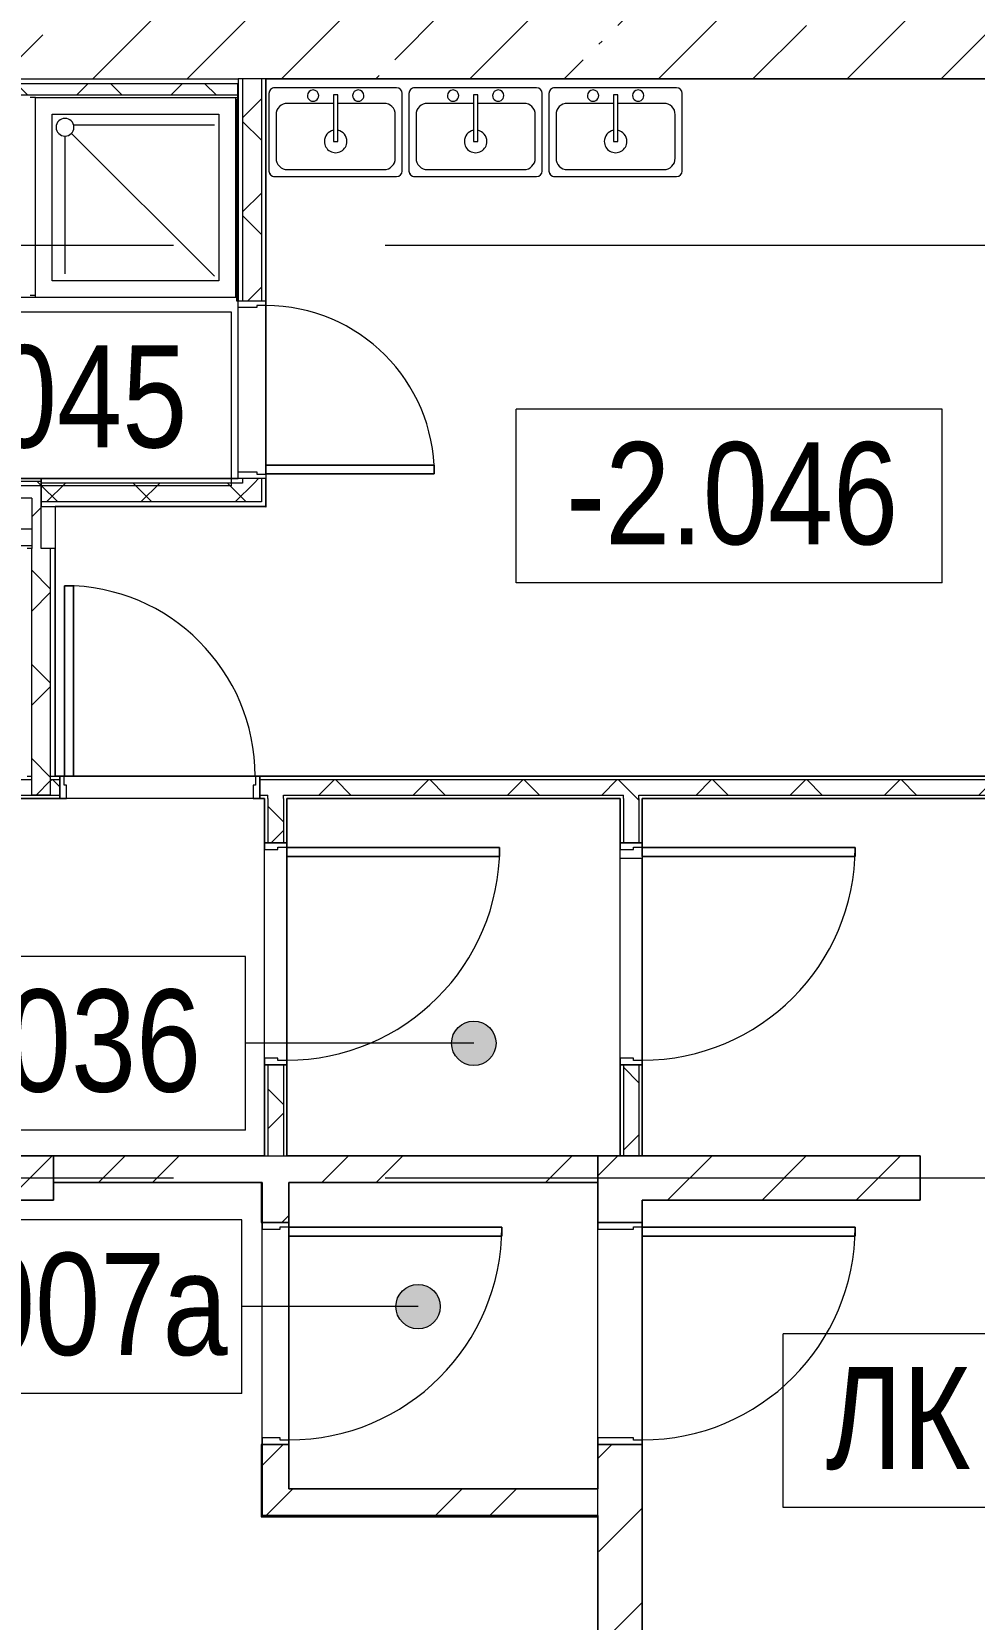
# Model space of a CAD drawing. Header units: millimetres. Extents: x 48966 to 155647, y -43515 to 30475.
# Drawn here: x 86034 to 90276, y -26270 to -19120 of the extents above; entities that cross this region are included whole.
import ezdxf

# ---------------------------------------------------------------- set-up
doc = ezdxf.new("R2010")
doc.units = ezdxf.units.MM
doc.linetypes.add('Осевые', pattern=[6350, 1270, -952.5, 3175, -952.5])
for name, color, linetype, lineweight in [('Двери', 7, 'Continuous', 9), ('Каркас_Импост', 7, 'Continuous', 9), ('Марки помещений', 7, 'Continuous', 9), ('Общие ребра', 7, 'Continuous', 9), ('Оси-2', 7, 'Осевые', 9), ('Панель', 7, 'Continuous', 9), ('Перекрытия', 7, 'Continuous', 9), ('Сантехнические приборы', 7, 'Continuous', 9), ('Стены', 7, 'Continuous', 9), ('Стены-1', 7, 'Continuous', 18), ('Штриховка разреза-2', 7, 'Continuous', 9)]:
    doc.layers.add(name, color=color, linetype=linetype, lineweight=lineweight)
doc.styles.add('Arial Narrow_2', font='Arial Narrow.ttf', dxfattribs={"height": 460})
pattern_1 = [(45, (0, 0), (-212.132, 212.132), []), (135, (0, 0), (-212.132, -212.132), [])]
pattern_2 = [(45, (0, 0), (-502.8943, 502.8943), []), (45, (0, 762), (-502.8943, 502.8943), [])]
pattern_3 = [(45, (0, 0), (-424.264, 424.264), [600, -100, 20, -100]), (45, (0, 424), (-424.264, 424.264), [])]

# ---------------------------------------------------------------- blocks, each defined once
blk = doc.blocks.new('Дверь - Однопольная - ДВ1_21х10-6240706-План -2-го этажа на отм_ -16_650')
at = {"layer": 'Двери'}
for p, q in [((-439, 1008), (-479, 1008)), ((-479, 1008), (-479, 50)), ((-439, 50), (-439, 1008)), ((-479, 50), (-439, 50))]:
    blk.add_line(p, q, dxfattribs=at)
blk.add_arc((-479, 50), 958, 360, 90, dxfattribs=at)
at = {"layer": 'Каркас_Импост'}
for p, q in [((-480, 50), (-500, 50)), ((-500, 50), (-500, -50)), ((-480, 10), (-480, 50)), ((-470, 10), (-480, 10)), ((-470, -50), (-470, 10)), ((480, 10), (470, 10)), ((470, 10), (470, -50)), ((500, 50), (480, 50)), ((480, 50), (480, 10)), ((500, -50), (500, 50)), ((-500, -50), (-470, -50)), ((470, -50), (500, -50))]:
    blk.add_line(p, q, dxfattribs=at)
at = {"layer": 'Панель'}
for p, q in [((-479, 1008), (-439, 1008)), ((-479, 50), (-479, 1008)), ((-439, 1008), (-439, 50)), ((-439, 50), (-479, 50))]:
    blk.add_line(p, q, dxfattribs=at)
blk = doc.blocks.new('Дверь - Однопольная - ДВ2_21х10-6240707-План -2-го этажа на отм_ -16_650')
at = {"layer": 'Двери'}
for p, q in [((-439, 1018), (-479, 1018)), ((-479, 1018), (-479, 60)), ((-439, 60), (-439, 1018)), ((-479, 60), (-439, 60))]:
    blk.add_line(p, q, dxfattribs=at)
blk.add_arc((-479, 60), 958, 360, 90, dxfattribs=at)
at = {"layer": 'Каркас_Импост'}
for p, q in [((-480, 60), (-500, 60)), ((-500, 60), (-500, -60)), ((-480, 20), (-480, 60)), ((-470, 20), (-480, 20)), ((-470, -60), (-470, 20)), ((480, 20), (470, 20)), ((470, 20), (470, -60)), ((500, 60), (480, 60)), ((480, 60), (480, 20)), ((500, -60), (500, 60)), ((-500, -60), (-470, -60)), ((470, -60), (500, -60))]:
    blk.add_line(p, q, dxfattribs=at)
at = {"layer": 'Панель'}
for p, q in [((-479, 1018), (-439, 1018)), ((-479, 60), (-479, 1018)), ((-439, 1018), (-439, 60)), ((-439, 60), (-479, 60))]:
    blk.add_line(p, q, dxfattribs=at)
blk = doc.blocks.new('Дверь - Однопольная - ДВ2_21х10-6240663-План -2-го этажа на отм_ -16_650')
at = {"layer": 'Двери'}
for p, q in [((-439, 1058), (-479, 1058)), ((-479, 1058), (-479, 100)), ((-439, 100), (-439, 1058)), ((-479, 100), (-439, 100))]:
    blk.add_line(p, q, dxfattribs=at)
blk.add_arc((-479, 100), 958, 360, 90, dxfattribs=at)
at = {"layer": 'Каркас_Импост'}
for p, q in [((-480, 100), (-500, 100)), ((-500, 100), (-500, -100)), ((-480, 60), (-480, 100)), ((500, 100), (480, 100)), ((480, 100), (480, 60)), ((500, -100), (500, 100)), ((-470, 60), (-480, 60)), ((-470, -100), (-470, 60)), ((480, 60), (470, 60)), ((470, 60), (470, -100)), ((-500, -100), (-470, -100)), ((470, -100), (500, -100))]:
    blk.add_line(p, q, dxfattribs=at)
at = {"layer": 'Панель'}
for p, q in [((-479, 1058), (-439, 1058)), ((-479, 100), (-479, 1058)), ((-439, 1058), (-439, 100)), ((-439, 100), (-479, 100))]:
    blk.add_line(p, q, dxfattribs=at)
blk = doc.blocks.new('Дверь - Однопольная - ДВ4_21х9-6240619-План -2-го этажа на отм_ -16_650')
at = {"layer": 'Двери'}
for p, q in [((-389, 908), (-429, 908)), ((-429, 908), (-429, 50)), ((-389, 50), (-389, 908)), ((-429, 50), (-389, 50))]:
    blk.add_line(p, q, dxfattribs=at)
blk.add_arc((-429, 50), 858, 360, 90, dxfattribs=at)
at = {"layer": 'Каркас_Импост'}
for p, q in [((-430, 50), (-450, 50)), ((-450, 50), (-450, -50)), ((-430, 10), (-430, 50)), ((-420, 10), (-430, 10)), ((-420, -50), (-420, 10)), ((430, 10), (420, 10)), ((420, 10), (420, -50)), ((450, 50), (430, 50)), ((430, 50), (430, 10)), ((450, -50), (450, 50)), ((-450, -50), (-420, -50)), ((420, -50), (450, -50))]:
    blk.add_line(p, q, dxfattribs=at)
at = {"layer": 'Панель'}
for p, q in [((-429, 908), (-389, 908)), ((-429, 50), (-429, 908)), ((-389, 908), (-389, 50)), ((-389, 50), (-429, 50))]:
    blk.add_line(p, q, dxfattribs=at)
blk = doc.blocks.new('Дверь - Однопольная_002 - ДВ5__21х8-6269778-План -2-го этажа на отм_ -16_650')
at = {"layer": 'Двери'}
for p, q in [((-379, -62.5), (-339, -62.5)), ((-379, -820.5), (-379, -62.5)), ((-339, -62.5), (-339, -820.5)), ((-339, -820.5), (-379, -820.5))]:
    blk.add_line(p, q, dxfattribs=at)
blk.add_arc((-379, -62.5), 758, 270, 0, dxfattribs=at)
at = {"layer": 'Каркас_Импост'}
for p, q in [((-400, 62.5), (-370, 62.5)), ((-400, -62.5), (-400, 62.5)), ((-370, 62.5), (-370, -22.5)), ((370, 62.5), (400, 62.5)), ((370, -22.5), (370, 62.5)), ((400, 62.5), (400, -62.5)), ((-380, -62.5), (-400, -62.5)), ((-380, -22.5), (-380, -62.5)), ((-370, -22.5), (-380, -22.5)), ((380, -22.5), (370, -22.5)), ((380, -62.5), (380, -22.5)), ((400, -62.5), (380, -62.5))]:
    blk.add_line(p, q, dxfattribs=at)
at = {"layer": 'Панель'}
for p, q in [((-339, -62.5), (-379, -62.5)), ((-379, -62.5), (-379, -820.5)), ((-339, -820.5), (-339, -62.5)), ((-379, -820.5), (-339, -820.5))]:
    blk.add_line(p, q, dxfattribs=at)
blk = doc.blocks.new('Душевая кабинка-2D - Душевая кабинка-2D-4827690-План -2-го этажа на отм_ -16_650')
at = {"layer": 'Сантехнические приборы'}
for p, q in [((0, 0), (0, 900)), ((0, 900), (900, 900)), ((900, 900), (900, 0)), ((75, 75), (75, 825)), ((75, 825), (825, 825)), ((825, 825), (825, 75)), ((132.1, 726.7), (132.1, 106.7)), ((161, 739), (804.7, 95.3)), ((804.7, 775.8), (171, 775.8)), ((825, 75), (75, 75)), ((900, 0), (0, 0))]:
    blk.add_line(p, q, dxfattribs=at)
for start, end in [(360, 180), (180, 360)]:
    blk.add_arc((132.1, 766.7), 40, start, end, dxfattribs=at)
blk = doc.blocks.new('Раковина-Одиночная-2D - 600 x 400 мм-4832503-План -2-го этажа на отм_ -16_650')
at = {"layer": 'Сантехнические приборы'}
for p, q in [((606.3, 590), (57.1, 590)), ((606.3, 590), (57.1, 590)), ((31.7, 564.6), (31.7, 215.4)), ((31.7, 564.6), (31.7, 215.4)), ((63.4, 507.5), (63.4, 310.7)), ((549.1, 558.3), (114.2, 558.3)), ((599.9, 310.7), (599.9, 507.5)), ((631.7, 215.4), (631.7, 564.6)), ((631.7, 215.4), (631.7, 564.6)), ((341.2, 431.3), (322.2, 431.3)), ((322.2, 431.3), (322.2, 221.8)), ((341.2, 221.8), (341.2, 431.3)), ((114.2, 259.9), (322.2, 259.9)), ((322.2, 221.8), (341.2, 221.8)), ((341.2, 259.9), (549.1, 259.9)), ((57.1, 190), (606.3, 190)), ((57.1, 190), (606.3, 190)), ((131.8, 150), (691.8, 150))]:
    blk.add_line(p, q, dxfattribs=at)
for centre, radius, start, end in [((57.1, 564.6), 25.4, 90, 180), ((57.1, 564.6), 25.4, 90, 180), ((606.3, 564.6), 25.4, 360, 90), ((606.3, 564.6), 25.4, 0, 90), ((114.2, 507.5), 50.8, 90, 180), ((549.1, 507.5), 50.8, 360, 90), ((331.7, 431.3), 50.8, 360, 180), ((331.7, 431.3), 50.8, 180, 259.19308), ((331.7, 431.3), 50.8, 280.80692, 0), ((114.2, 310.7), 50.8, 180, 270), ((549.1, 310.7), 50.8, 270, 0), ((57.1, 215.4), 25.4, 180, 270), ((57.1, 215.4), 25.4, 180, 270), ((230.1, 225), 25.4, 360, 180), ((230.1, 225), 25.4, 180, 360), ((433.3, 225), 25.4, 360, 180), ((433.3, 225), 25.4, 180, 360), ((606.3, 215.4), 25.4, 270, 360), ((606.3, 215.4), 25.4, 270, 0)]:
    blk.add_arc(centre, radius, start, end, dxfattribs=at)
blk = doc.blocks.new('Марка помещения_Р - Марка помещения-4575829-План -2-го этажа на отм_ -16_650')
at = {"layer": 'Марки помещений'}
for p, q in [((-4.79375, -1.95625), (-4.79375, 1.95625)), ((4.79375, 1.95625), (-4.79375, 1.95625)), ((4.79375, -1.95625), (4.79375, 1.95625)), ((4.79375, -1.95625), (-4.79375, -1.95625))]:
    blk.add_line(p, q, dxfattribs=at)

msp = doc.modelspace()

# ---------------------------------------------------------------- hatches: boundary and pattern name
at = {"layer": 'Марки помещений'}
h = msp.add_hatch(color=256, dxfattribs=at)
edge = h.paths.add_edge_path(flags=0)
edge.add_arc((88023.3, -23675.6), 100, 0, 360)
h = msp.add_hatch(color=256, dxfattribs=at)
edge = h.paths.add_edge_path(flags=0)
edge.add_arc((87772.7, -24861.5), 100, 0, 360)
at = {"layer": 'Штриховка разреза-2'}
h = msp.add_hatch(dxfattribs=at)
h.set_pattern_fill('FP_57', color=256, style=0, pattern_type=2)
h.set_pattern_definition(pattern_3)
h.paths.add_polyline_path([(91359.6, -19332.9), (91781.6, -19332.9), (91781.6, -19032.9), (82481.6, -19032.9), (82481.6, -19332.9), (90513.1, -19332.9)], flags=0)
h = msp.add_hatch(dxfattribs=at)
h.set_pattern_fill('FP_53', color=256, style=0, pattern_type=2)
h.set_pattern_definition(pattern_1)
h.paths.add_polyline_path([(84587.1, -19405.1), (86961.4, -19405.1), (86961.4, -19355.1), (83117.6, -19355.1), (83117.6, -19405.1), (83740.5, -19405.1)], flags=0)
h = msp.add_hatch(dxfattribs=at)
h.set_pattern_fill('FP_53', color=256, style=0, pattern_type=2)
h.set_pattern_definition(pattern_1)
h.paths.add_polyline_path([(86982.6, -21152.9), (87067.6, -21152.9), (87067.6, -21132.9), (86982.6, -21132.9)], flags=0)
h.paths.add_polyline_path([(87067.6, -20332.9), (87067.6, -19332.9), (86982.6, -19332.9), (86982.6, -20332.9)], flags=0)
h = msp.add_hatch(dxfattribs=at)
h.set_pattern_fill('FP_53', color=256, style=0, pattern_type=2)
h.set_pattern_definition(pattern_1)
h.paths.add_polyline_path([(86033.9, -21220.4), (86076.4, -21220.4), (86076.4, -21145.4), (85112.6, -21145.4), (85112.6, -21220.4), (85433.6, -21220.4)], flags=0)
h = msp.add_hatch(dxfattribs=at)
h.set_pattern_fill('FP_53', color=256, style=0, pattern_type=2)
h.set_pattern_definition(pattern_1)
h.paths.add_polyline_path([(87067.6, -21237.9), (87067.6, -21152.9), (86076.4, -21152.9), (86076.4, -21237.9), (86280.2, -21237.9)], flags=0)
h = msp.add_hatch(dxfattribs=at)
h.set_pattern_fill('FP_53', color=256, style=0, pattern_type=2)
h.set_pattern_definition(pattern_1)
h.paths.add_polyline_path([(86033.9, -22557.9), (86118.9, -22557.9), (86118.9, -21447.9), (86076.4, -21447.9), (86076.4, -21220.4), (86033.9, -21220.4), (86033.9, -22487.9)], flags=0)
h = msp.add_hatch(dxfattribs=at)
h.set_pattern_fill('FP_53', color=256, style=0, pattern_type=2)
h.set_pattern_definition(pattern_1)
h.paths.add_polyline_path([(85433.6, -21435.4), (85466.7, -21435.4), (85466.7, -21360.4), (85112.6, -21360.4), (85112.6, -21435.4)], flags=0)
h.paths.add_polyline_path([(86033.9, -21435.4), (86033.9, -21360.4), (85956.7, -21360.4), (85956.7, -21435.4)], flags=0)
h = msp.add_hatch(dxfattribs=at)
h.set_pattern_fill('FP_53', color=256, style=0, pattern_type=2)
h.set_pattern_definition(pattern_1)
h.paths.add_polyline_path([(93481.6, -22557.9), (93496.6, -22557.9), (93496.6, -22487.9), (92061.6, -22487.9), (92061.6, -22557.9), (92206.2, -22557.9)], flags=0)
h.paths.add_polyline_path([(91359.6, -22557.9), (91976.6, -22557.9), (91976.6, -22487.9), (87060.3, -22487.9), (87060.3, -22557.9), (90513.1, -22557.9)], flags=0)
h.paths.add_polyline_path([(85433.6, -22557.9), (86033.9, -22557.9), (86033.9, -22487.9), (85092.6, -22487.9), (85092.6, -22557.9)], flags=0)
h.paths.add_polyline_path([(83616.7, -22557.9), (83616.7, -22487.9), (82697.6, -22487.9), (82697.6, -22557.9), (82893.9, -22557.9)], flags=0)
h.paths.add_polyline_path([(85007.6, -22557.9), (85007.6, -22487.9), (84754.7, -22487.9), (84754.7, -22557.9)], flags=0)
h.paths.add_polyline_path([(83701.7, -22557.9), (83954.7, -22557.9), (83954.7, -22487.9), (83701.7, -22487.9)], flags=0)
h.paths.add_polyline_path([(86160.3, -22557.9), (86160.3, -22487.9), (86118.9, -22487.9), (86118.9, -22557.9)], flags=0)
h.paths.add_polyline_path([(81592.6, -22557.9), (81592.6, -22487.9), (79341.6, -22487.9), (79341.6, -22557.9), (80354.2, -22557.9)], flags=0)
h.paths.add_polyline_path([(82492.6, -22557.9), (82612.6, -22557.9), (82612.6, -22487.9), (82492.6, -22487.9)], flags=0)
h.paths.add_polyline_path([(78841.9, -22557.9), (79256.6, -22557.9), (79256.6, -22487.9), (78841.9, -22487.9)], flags=0)
h.paths.add_polyline_path([(77627.1, -22557.9), (78041.9, -22557.9), (78041.9, -22487.9), (77627.1, -22487.9)], flags=0)
h.paths.add_polyline_path([(77542.1, -22557.9), (77542.1, -22487.9), (73696.6, -22487.9), (73696.6, -22557.9), (76967.9, -22557.9)], flags=0)
h = msp.add_hatch(dxfattribs=at)
h.set_pattern_fill('FP_53', color=256, style=0, pattern_type=2)
h.set_pattern_definition(pattern_1)
h.paths.add_polyline_path([(87166.6, -24182.9), (87166.6, -23772.9), (87096.6, -23772.9), (87096.6, -24182.9), (87126.8, -24182.9)], flags=0)
h.paths.add_polyline_path([(87166.6, -22772.9), (87166.6, -22557.9), (87096.6, -22557.9), (87096.6, -22772.9), (87126.8, -22772.9)], flags=0)
h = msp.add_hatch(dxfattribs=at)
h.set_pattern_fill('FP_53', color=256, style=0, pattern_type=2)
h.set_pattern_definition(pattern_1)
h.paths.add_polyline_path([(88766.6, -24182.9), (88766.6, -23772.9), (88696.6, -23772.9), (88696.6, -24182.9)], flags=0)
h.paths.add_polyline_path([(88766.6, -22772.9), (88766.6, -22557.9), (88696.6, -22557.9), (88696.6, -22772.9)], flags=0)
h = msp.add_hatch(dxfattribs=at)
h.set_pattern_fill('FP_57', color=256, style=0, pattern_type=2)
h.set_pattern_definition(pattern_3)
h.paths.add_polyline_path([(86131.6, -24382.9), (86131.6, -24182.9), (82131.6, -24182.9), (82131.6, -24382.9), (85433.6, -24382.9)], flags=0)
h = msp.add_hatch(dxfattribs=at)
h.set_pattern_fill('FP_54', color=256, style=0, pattern_type=2)
h.set_pattern_definition(pattern_2)
h.paths.add_polyline_path([(88581.6, -24302.9), (88581.6, -24182.9), (86131.6, -24182.9), (86131.6, -24302.9), (87973.3, -24302.9)], flags=0)
h = msp.add_hatch(dxfattribs=at)
h.set_pattern_fill('FP_57', color=256, style=0, pattern_type=2)
h.set_pattern_definition(pattern_3)
h.paths.add_polyline_path([(91781.6, -24382.9), (91781.6, -24182.9), (91031.6, -24182.9), (91031.6, -24382.9)], flags=0)
h.paths.add_polyline_path([(90031.6, -24382.9), (90031.6, -24182.9), (88581.6, -24182.9), (88581.6, -24382.9), (88819.9, -24382.9)], flags=0)
h = msp.add_hatch(dxfattribs=at)
h.set_pattern_fill('FP_54', color=256, style=0, pattern_type=2)
h.set_pattern_definition(pattern_2)
h.paths.add_polyline_path([(87191.6, -25682.9), (87191.6, -25482.9), (87071.6, -25482.9), (87071.6, -25682.9), (87126.8, -25682.9)], flags=0)
h.paths.add_polyline_path([(87151.6, -24482.9), (87191.6, -24482.9), (87191.6, -24302.9), (87071.6, -24302.9), (87071.6, -24482.9), (87126.8, -24482.9)], flags=0)
h = msp.add_hatch(dxfattribs=at)
h.set_pattern_fill('FP_57', color=256, style=0, pattern_type=2)
h.set_pattern_definition(pattern_3)
h.paths.add_polyline_path([(88581.6, -31132.9), (88781.6, -31132.9), (88781.6, -25482.9), (88581.6, -25482.9), (88581.6, -31079.8)], flags=0)
h.paths.add_polyline_path([(88581.6, -24482.9), (88781.6, -24482.9), (88781.6, -24382.9), (88581.6, -24382.9)], flags=0)
h = msp.add_hatch(dxfattribs=at)
h.set_pattern_fill('FP_54', color=256, style=0, pattern_type=2)
h.set_pattern_definition(pattern_2)
h.paths.add_polyline_path([(88581.6, -25802.9), (88581.6, -25682.9), (87071.6, -25682.9), (87071.6, -25802.9), (87126.8, -25802.9)], flags=0)

# ---------------------------------------------------------------- linework, layer by layer
at = {"layer": 'Марки помещений'}
for p, q in [((88023.3, -23675.6), (86995.1, -23675.6)), ((87772.7, -24861.5), (86978.6, -24861.5))]:
    msp.add_line(p, q, dxfattribs=at)
for centre in [(88023.3, -23675.6), (87772.7, -24861.5)]:
    msp.add_circle(centre, 100, dxfattribs=at)
at = {"layer": 'Общие ребра'}
for p, q in [((86982.6, -19332.9), (86962.6, -19332.9)), ((87067.6, -19332.9), (86982.6, -19332.9)), ((86982.6, -19332.9), (86982.6, -20332.9)), ((87087.6, -19332.9), (87067.6, -19332.9)), ((87067.6, -19332.9), (87067.6, -20332.9)), ((87087.6, -20332.9), (87087.6, -19334.9)), ((87087.6, -19334.9), (87087.6, -20332.9)), ((85092.6, -19405.1), (86961.4, -19405.1)), ((86051.4, -19417.1), (86026.4, -19417.1)), ((86962.6, -19417.1), (86960.6, -19417.1)), ((86960.6, -19417.1), (86960.6, -19419.1)), ((86960.6, -19419.1), (86960.6, -19424.1)), ((86960.6, -19424.1), (86960.6, -20332.9)), ((86962.6, -19419.1), (86962.6, -19417.1)), ((86962.6, -19424.1), (86962.6, -20332.9)), ((86962.6, -20332.9), (86962.6, -19424.1)), ((86076.4, -21145.4), (85112.6, -21145.4)), ((86982.6, -21152.9), (86076.4, -21152.9)), ((86982.6, -21132.9), (86982.6, -21152.9)), ((87067.6, -21132.9), (87067.6, -21152.9)), ((87067.6, -21152.9), (87067.6, -21237.9)), ((86033.9, -21220.4), (85112.6, -21220.4)), ((86033.9, -21220.4), (86033.9, -21360.4)), ((87067.6, -21237.9), (86076.4, -21237.9)), ((86033.9, -21360.4), (85956.7, -21360.4)), ((86033.9, -21360.4), (86033.9, -21435.4)), ((86033.9, -21435.4), (85112.6, -21435.4)), ((86033.9, -21435.4), (86033.9, -21447.9)), ((86033.9, -21447.9), (86013.9, -21447.9)), ((86033.9, -22472.9), (86033.9, -21447.9)), ((86118.9, -22472.9), (86118.9, -21447.9)), ((85092.6, -22487.9), (86033.9, -22487.9)), ((86013.9, -22472.9), (86033.9, -22472.9)), ((86033.9, -22487.9), (86033.9, -22472.9)), ((86033.9, -22557.9), (86033.9, -22487.9)), ((86118.9, -22472.9), (86138.9, -22472.9)), ((86118.9, -22487.9), (86118.9, -22472.9)), ((86118.9, -22487.9), (86160.3, -22487.9)), ((86118.9, -22557.9), (86118.9, -22487.9)), ((86160.3, -22472.9), (86138.9, -22472.9)), ((91956.6, -22472.9), (87060.3, -22472.9)), ((87060.3, -22487.9), (91976.6, -22487.9)), ((84754.7, -22572.9), (86160.3, -22572.9)), ((85092.6, -22557.9), (86033.9, -22557.9)), ((86033.9, -22557.9), (86118.9, -22557.9)), ((86118.9, -22557.9), (86033.9, -22557.9)), ((86118.9, -22557.9), (86160.3, -22557.9)), ((87060.3, -22557.9), (87096.6, -22557.9)), ((87060.3, -22572.9), (87079.6, -22572.9)), ((87081.6, -22572.9), (87081.6, -22772.9)), ((87096.6, -22572.9), (87096.6, -22557.9)), ((87096.6, -22572.9), (87096.6, -22772.9)), ((87166.6, -22557.9), (88696.6, -22557.9)), ((87166.6, -22572.9), (87166.6, -22557.9)), ((87166.6, -22572.9), (87166.6, -22772.9)), ((87181.6, -22772.9), (87181.6, -22572.9)), ((88681.6, -22572.9), (88681.6, -22772.9)), ((88696.6, -22572.9), (88696.6, -22557.9)), ((88696.6, -22572.9), (88696.6, -22772.9)), ((88766.6, -22557.9), (91896.6, -22557.9)), ((88766.6, -22572.9), (88766.6, -22557.9)), ((88766.6, -22572.9), (88766.6, -22772.9)), ((88781.6, -22772.9), (88781.6, -22572.9)), ((87081.6, -23772.9), (87081.6, -24177.9)), ((87096.6, -23772.9), (87096.6, -24182.9)), ((87166.6, -23772.9), (87166.6, -24182.9)), ((87181.6, -24182.9), (87181.6, -23772.9)), ((88681.6, -23772.9), (88681.6, -24180.9)), ((88696.6, -23772.9), (88696.6, -24182.9)), ((88766.6, -23772.9), (88766.6, -24182.9)), ((88781.6, -24182.9), (88781.6, -23772.9)), ((87081.6, -24182.9), (87096.6, -24182.9)), ((87096.6, -24182.9), (87166.6, -24182.9)), ((87166.6, -24182.9), (87181.6, -24182.9)), ((90031.6, -24182.9), (88783.6, -24182.9)), ((86131.6, -24382.9), (86131.6, -24302.9)), ((87071.6, -24302.9), (87071.6, -24482.9)), ((87071.6, -24482.9), (87071.6, -24302.9)), ((87191.6, -24482.9), (87191.6, -24302.9)), ((88581.6, -24382.9), (88581.6, -24482.9)), ((88781.6, -24482.9), (88781.6, -24392.9)), ((87071.6, -25482.9), (87071.6, -25682.9)), ((87071.6, -25682.9), (87071.6, -25482.9)), ((87191.6, -25682.9), (87191.6, -25482.9)), ((88581.6, -25482.9), (88581.6, -25677.9)), ((88781.6, -31132.9), (88781.6, -25482.9)), ((88581.6, -25802.9), (88581.6, -25682.9))]:
    msp.add_line(p, q, dxfattribs=at)
at = {"layer": 'Оси-2'}
for p, q in [((150171.6, -20082.9), (50565.6, -20082.9)), ((150171.6, -24282.9), (50565.6, -24282.9))]:
    msp.add_line(p, q, dxfattribs=at)
at = {"layer": 'Перекрытия'}
for p, q in [((91956.6, -19332.9), (87087.6, -19332.9)), ((87087.6, -19332.9), (87087.6, -21257.9)), ((86955.6, -20317.1), (85119.6, -20317.1)), ((86962.6, -20312.9), (86962.6, -20317.1)), ((87087.6, -21112.9), (87087.6, -20312.9)), ((85112.6, -21132.9), (86962.6, -21132.9)), ((86962.6, -21132.9), (86962.6, -21112.9)), ((87047.6, -21112.9), (87087.6, -21112.9)), ((87087.6, -21257.9), (86138.9, -21257.9)), ((86138.9, -21257.9), (86138.9, -22472.9)), ((86138.9, -22472.9), (91956.6, -22472.9)), ((87060.3, -22472.9), (86160.3, -22472.9)), ((86160.3, -22472.9), (86160.3, -22572.9)), ((87060.3, -22572.9), (87060.3, -22472.9)), ((86160.3, -22572.9), (82492.6, -22572.9)), ((87081.6, -22572.9), (87060.3, -22572.9)), ((87081.6, -22772.9), (87081.6, -22572.9)), ((88681.6, -22572.9), (87181.6, -22572.9)), ((87181.6, -22572.9), (87181.6, -24182.9)), ((88681.6, -22842.9), (88681.6, -22572.9)), ((91881.6, -22572.9), (88781.6, -22572.9)), ((88781.6, -22572.9), (88781.6, -24182.9)), ((87181.6, -22772.9), (87081.6, -22772.9)), ((87181.6, -23772.9), (87181.6, -22772.9)), ((88781.6, -22842.9), (88681.6, -22842.9)), ((88781.6, -23772.9), (88781.6, -22842.9)), ((87081.6, -24182.9), (87081.6, -23772.9)), ((87081.6, -23772.9), (87181.6, -23772.9)), ((88681.6, -24182.9), (88681.6, -23772.9)), ((88681.6, -23772.9), (88781.6, -23772.9)), ((82131.6, -24182.9), (87081.6, -24182.9)), ((87181.6, -24182.9), (88681.6, -24182.9)), ((88781.6, -24182.9), (90031.6, -24182.9)), ((90031.6, -24182.9), (90031.6, -24382.9)), ((87071.6, -24302.9), (86131.6, -24302.9)), ((86131.6, -24302.9), (86131.6, -24382.9)), ((87071.6, -24482.9), (87071.6, -24302.9)), ((88581.6, -24302.9), (87191.6, -24302.9)), ((87191.6, -24302.9), (87191.6, -25682.9)), ((88581.6, -24482.9), (88581.6, -24302.9)), ((86131.6, -24382.9), (82131.6, -24382.9)), ((90031.6, -24382.9), (88781.6, -24382.9)), ((88781.6, -24382.9), (88781.6, -31132.9)), ((87191.6, -24482.9), (87071.6, -24482.9)), ((87191.6, -25482.9), (87191.6, -24482.9)), ((88781.6, -24482.9), (88581.6, -24482.9)), ((88781.6, -25482.9), (88781.6, -24482.9)), ((87071.6, -25802.9), (87071.6, -25482.9)), ((87071.6, -25482.9), (87191.6, -25482.9)), ((88581.6, -25682.9), (88581.6, -25482.9)), ((88581.6, -25482.9), (88781.6, -25482.9)), ((87191.6, -25682.9), (88581.6, -25682.9)), ((88581.6, -25802.9), (87071.6, -25802.9)), ((88581.6, -31132.9), (88581.6, -25802.9))]:
    msp.add_line(p, q, dxfattribs=at)
at = {"layer": 'Стены'}
for p, q in [((86962.6, -20332.9), (87087.6, -20332.9)), ((86962.6, -21132.9), (86962.6, -20332.9)), ((87087.6, -20332.9), (87087.6, -21132.9)), ((87087.6, -21132.9), (86962.6, -21132.9)), ((86160.3, -22472.9), (87060.3, -22472.9)), ((86160.3, -22572.9), (86160.3, -22472.9)), ((87060.3, -22472.9), (87060.3, -22572.9)), ((87060.3, -22572.9), (86160.3, -22572.9)), ((87081.6, -22772.9), (87181.6, -22772.9)), ((87081.6, -23772.9), (87081.6, -22772.9)), ((87181.6, -22772.9), (87181.6, -23772.9)), ((88681.6, -22772.9), (88781.6, -22772.9)), ((88681.6, -23772.9), (88681.6, -22772.9)), ((88781.6, -22772.9), (88781.6, -23772.9)), ((87181.6, -23772.9), (87081.6, -23772.9)), ((88781.6, -23772.9), (88681.6, -23772.9)), ((87071.6, -24482.9), (87191.6, -24482.9)), ((87071.6, -25482.9), (87071.6, -24482.9)), ((88581.6, -25482.9), (88581.6, -24482.9)), ((88581.6, -24482.9), (88781.6, -24482.9)), ((88781.6, -24482.9), (88781.6, -25482.9)), ((87191.6, -25482.9), (87071.6, -25482.9)), ((88781.6, -25482.9), (88581.6, -25482.9))]:
    msp.add_line(p, q, dxfattribs=at)
at = {"layer": 'Стены-1'}
for p, q in [((83137.6, -19332.9), (86962.6, -19332.9)), ((86961.4, -19355.1), (83137.6, -19355.1)), ((86961.4, -19417.1), (86961.4, -19355.1)), ((86962.6, -19332.9), (86962.6, -19424.1)), ((87087.6, -19334.9), (87087.6, -19332.9)), ((87087.6, -19332.9), (91781.6, -19332.9)), ((87089.6, -20332.9), (87089.6, -19334.9)), ((86051.4, -20306.1), (86051.4, -19417.1)), ((86051.4, -19417.1), (86961.4, -19417.1)), ((86955.6, -19424.1), (86955.6, -20332.9)), ((86026.4, -20306.1), (86051.4, -20306.1)), ((86955.6, -20332.9), (86962.6, -20332.9)), ((86962.6, -20332.9), (87087.6, -20332.9)), ((87087.6, -20332.9), (87089.6, -20332.9)), ((86076.4, -21132.9), (85112.6, -21132.9)), ((86076.4, -21447.9), (86076.4, -21132.9)), ((87087.6, -21132.9), (86076.4, -21132.9)), ((86076.4, -21132.9), (86076.4, -21257.9)), ((87087.6, -21257.9), (87087.6, -21132.9)), ((87089.6, -21132.9), (87087.6, -21132.9)), ((87089.6, -21259.9), (87089.6, -21132.9)), ((86076.4, -21257.9), (87087.6, -21257.9)), ((86138.9, -21258.9), (86138.9, -22470.9)), ((86140.9, -21258.9), (86138.9, -21258.9)), ((86140.9, -22470.9), (86140.9, -21258.9)), ((87087.6, -21237.9), (87087.6, -21257.9)), ((87087.6, -21259.9), (87089.6, -21259.9)), ((86138.9, -21447.9), (86076.4, -21447.9)), ((86138.9, -22472.9), (86138.9, -21447.9)), ((86160.3, -22572.9), (86160.3, -22472.9)), ((87060.3, -22472.9), (87060.3, -22572.9)), ((87079.6, -22572.9), (87081.6, -22572.9)), ((87181.6, -22572.9), (88681.6, -22572.9)), ((88781.6, -22572.9), (91881.6, -22572.9)), ((87081.6, -22772.9), (87181.6, -22772.9)), ((88681.6, -22772.9), (88781.6, -22772.9)), ((87181.6, -23772.9), (87081.6, -23772.9)), ((88781.6, -23772.9), (88681.6, -23772.9)), ((86131.6, -24182.9), (82131.6, -24182.9)), ((87081.6, -24182.9), (86131.6, -24182.9)), ((86131.6, -24182.9), (86131.6, -24302.9)), ((86131.6, -24302.9), (86131.6, -24182.9)), ((87081.6, -24177.9), (87081.6, -24182.9)), ((88581.6, -24182.9), (87181.6, -24182.9)), ((88581.6, -24302.9), (88581.6, -24182.9)), ((88783.6, -24182.9), (88581.6, -24182.9)), ((88581.6, -24182.9), (88581.6, -24382.9)), ((88681.6, -24180.9), (88681.6, -24182.9)), ((88681.6, -24182.9), (88781.6, -24182.9)), ((90031.6, -24382.9), (90031.6, -24182.9)), ((86131.6, -24302.9), (87071.6, -24302.9)), ((87071.6, -24302.9), (87066.6, -24302.9)), ((87191.6, -24302.9), (88581.6, -24302.9)), ((87066.6, -24307.9), (87066.6, -24482.9)), ((82131.6, -24382.9), (86131.6, -24382.9)), ((88781.6, -24382.9), (90031.6, -24382.9)), ((88781.6, -24392.9), (88781.6, -24382.9)), ((87066.6, -24482.9), (87071.6, -24482.9)), ((87071.6, -24482.9), (87191.6, -24482.9)), ((88581.6, -24482.9), (88781.6, -24482.9)), ((87071.6, -25482.9), (87066.6, -25482.9)), ((87066.6, -25482.9), (87066.6, -25802.9)), ((87191.6, -25482.9), (87071.6, -25482.9)), ((88781.6, -25482.9), (88581.6, -25482.9)), ((87071.6, -25682.9), (87071.6, -25802.9)), ((87071.6, -25802.9), (87071.6, -25682.9)), ((88581.6, -25682.9), (87191.6, -25682.9)), ((88581.6, -25677.9), (88581.6, -25682.9)), ((87066.6, -25802.9), (87066.6, -25807.9)), ((87066.6, -25807.9), (88579.6, -25807.9)), ((87071.6, -25802.9), (88581.6, -25802.9)), ((88579.6, -25802.9), (87071.6, -25802.9)), ((88581.6, -25802.9), (88581.6, -31132.9))]:
    msp.add_line(p, q, dxfattribs=at)

# ---------------------------------------------------------------- block references
at = {"layer": 'Двери'}
for name, p, rotation in [('Дверь - Однопольная_002 - ДВ5__21х8-6269778-План -2-го этажа на отм_ -16_650', (87025.1, -20732.9), 90), ('Дверь - Однопольная - ДВ1_21х10-6240706-План -2-го этажа на отм_ -16_650', (87131.6, -23272.9), 270), ('Дверь - Однопольная - ДВ1_21х10-6240706-План -2-го этажа на отм_ -16_650', (88731.6, -23272.9), 270), ('Дверь - Однопольная - ДВ2_21х10-6240707-План -2-го этажа на отм_ -16_650', (87131.6, -24982.9), 270), ('Дверь - Однопольная - ДВ2_21х10-6240663-План -2-го этажа на отм_ -16_650', (88681.6, -24982.9), 270)]:
    msp.add_blockref(name, p, dxfattribs=dict(at, rotation=rotation))
msp.add_blockref('Дверь - Однопольная - ДВ4_21х9-6240619-План -2-го этажа на отм_ -16_650', (86610.3, -22522.9), dxfattribs=at)
at = {"layer": 'Марки помещений', "xscale": 199.9999999999999, "yscale": 199.9999999999999, "zscale": 199.9999999999999}
for p in [(85973.8, -20774.3), (89173.3, -21210.6), (86036.4, -23675.6), (86019.9, -24861.5), (90373.8, -25375.2)]:
    msp.add_blockref('Марка помещения_Р - Марка помещения-4575829-План -2-го этажа на отм_ -16_650', p, dxfattribs=at)
at = {"layer": 'Сантехнические приборы', "rotation": 180}
for p in [(87733.3, -19182.9), (88363.3, -19182.9), (88993.3, -19182.9)]:
    msp.add_blockref('Раковина-Одиночная-2D - 600 x 400 мм-4832503-План -2-го этажа на отм_ -16_650', p, dxfattribs=at)
at = {"layer": 'Сантехнические приборы'}
msp.add_blockref('Душевая кабинка-2D - Душевая кабинка-2D-4827690-План -2-го этажа на отм_ -16_650', (86051.4, -20317.1), dxfattribs=at)

# ---------------------------------------------------------------- texts
at = {"layer": 'Марки помещений', "char_height": 460, "attachment_point": 1, "style": 'Arial Narrow_2'}
for s, insert, width in [('-2.045', (85239.9, -20532.5), 1795.78), ('-2.046', (88439.4, -20968.8), 1795.78), ('-2.036', (85302.5, -23433.7), 1795.78), ('-2.007', (85141, -24619.6), 1795.78), ('\\fArial Narrow|b0|i0|c204|p34|;а', (86622.7, -24619.6), 352.742), ('ЛК', (89606.9, -25133.3), 785.654)]:
    msp.add_mtext(s, dxfattribs=dict(at, insert=insert, width=width))

doc.saveas('drawing.dxf')
